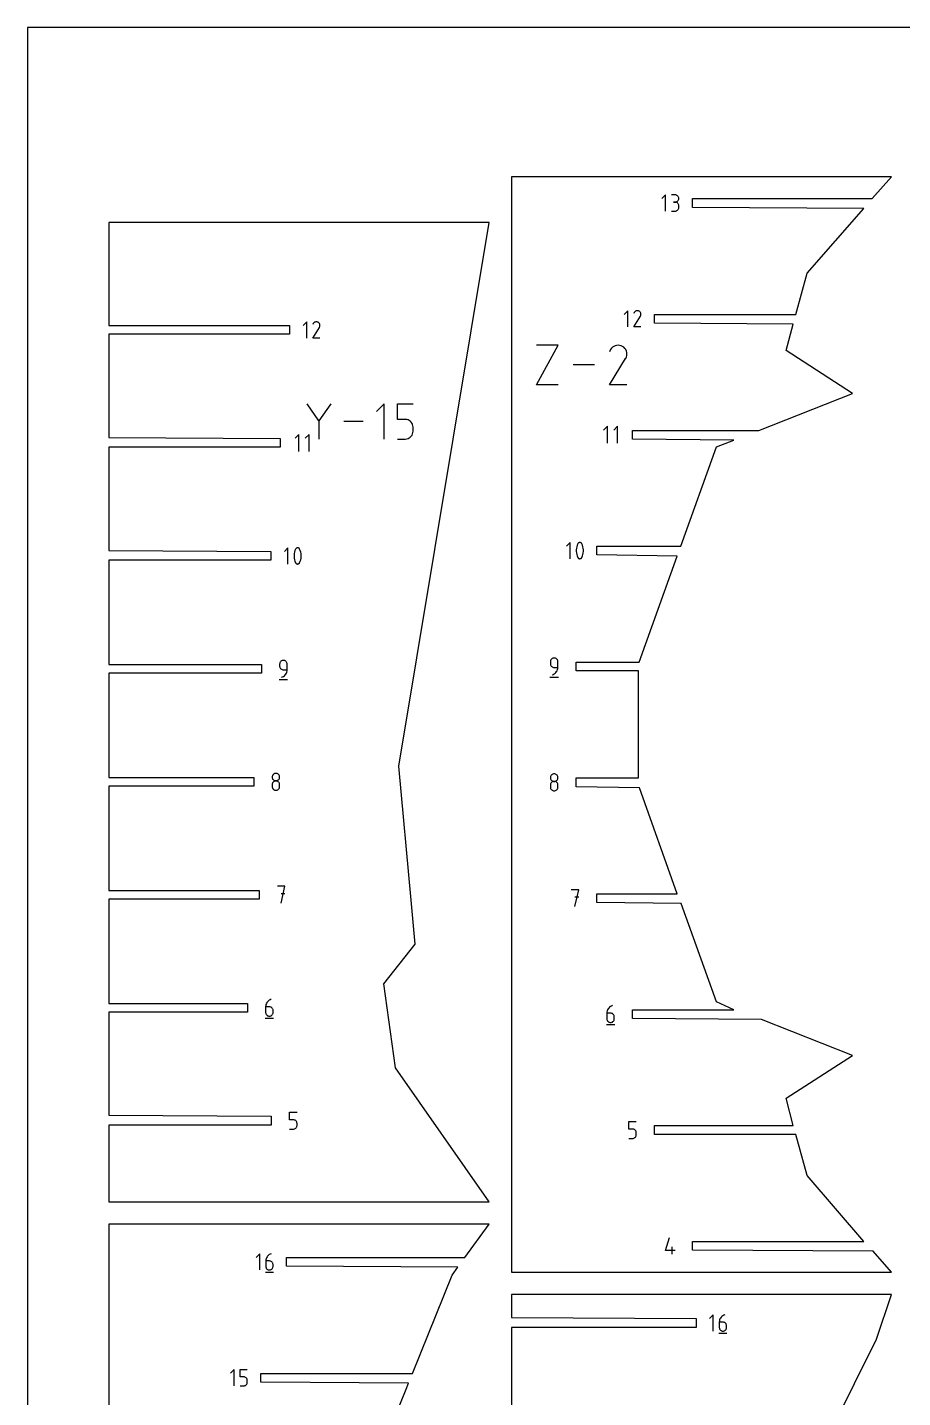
# Model space of a CAD drawing. Extents: x 0 to 980, y 0 to 700.
# Drawn here: x 0 to 124.4, y 505.5 to 700 of the extents above; entities that cross this region are included whole.
import ezdxf

# ---------------------------------------------------------------- set-up
doc = ezdxf.new("R2010")
doc.units = 0

msp = doc.modelspace()

# ---------------------------------------------------------------- linework, layer by layer
at = {"layer": 'annotation', "color": 1}
for p, q in [((90.660455, 676.222972), (90.148133, 675.710506)), ((90.660455, 673.918463), (90.660455, 676.222972)), ((92.036317, 676.220298), (91.524573, 676.220298)), ((92.036317, 675.196811), (91.780084, 675.196811)), ((91.780084, 675.196811), (92.036317, 675.196811)), ((92.128356, 676.212037), (92.036317, 676.220298)), ((92.036317, 675.196811), (92.128356, 675.205074)), ((92.128356, 675.18855), (92.036317, 675.196811)), ((92.036317, 675.196811), (92.036317, 675.196811)), ((92.21496, 676.18823), (92.128356, 676.212037)), ((92.128356, 675.205074), (92.21496, 675.228895)), ((92.21496, 675.164742), (92.128356, 675.18855)), ((92.294691, 676.15034), (92.21496, 676.18823)), ((92.21496, 675.228895), (92.294691, 675.266823)), ((92.294691, 675.126853), (92.21496, 675.164742)), ((92.366108, 676.099833), (92.294691, 676.15034)), ((92.294691, 675.266823), (92.366108, 675.317403)), ((92.366108, 675.076345), (92.294691, 675.126853)), ((92.42777, 676.038172), (92.366108, 676.099833)), ((92.366108, 675.317403), (92.42777, 675.379185)), ((92.42777, 675.014684), (92.366108, 675.076345)), ((92.478237, 675.966822), (92.42777, 676.038172)), ((92.42777, 675.379185), (92.478237, 675.450716)), ((92.516068, 675.887246), (92.478237, 675.966822)), ((92.478237, 675.450716), (92.516068, 675.530543)), ((92.539822, 675.80091), (92.516068, 675.887246)), ((92.516068, 675.530543), (92.539822, 675.617214)), ((92.548061, 675.709277), (92.539822, 675.80091)), ((92.539822, 675.617214), (92.548061, 675.709277)), ((92.548061, 675.709277), (92.548061, 675.709277)), ((91.524573, 673.918535), (92.036317, 673.918535)), ((92.036317, 673.918535), (92.128356, 673.926792)), ((92.036317, 673.918535), (92.036317, 673.918535)), ((92.128356, 673.926792), (92.21496, 673.950587)), ((92.21496, 673.950587), (92.294691, 673.988461)), ((92.294691, 673.988461), (92.366108, 674.038953)), ((92.366108, 674.038953), (92.42777, 674.100602)), ((92.478237, 674.943334), (92.42777, 675.014684)), ((92.42777, 674.100602), (92.478237, 674.171948)), ((92.516068, 674.863759), (92.478237, 674.943334)), ((92.478237, 674.171948), (92.516068, 674.251529)), ((92.539822, 674.777423), (92.516068, 674.863759)), ((92.516068, 674.251529), (92.539822, 674.337886)), ((92.548061, 674.68579), (92.539822, 674.777423)), ((92.539822, 674.337886), (92.548061, 674.429557)), ((92.548061, 674.429557), (92.548061, 674.68579)), ((92.548061, 674.68579), (92.548061, 674.68579)), ((85.28881, 659.770894), (84.776562, 659.258502)), ((85.28881, 657.466719), (85.28881, 659.770894)), ((86.221614, 659.514679), (86.154422, 659.385786)), ((86.274936, 659.590291), (86.221614, 659.514679)), ((86.338911, 659.653409), (86.274936, 659.590291)), ((86.411592, 659.703528), (86.338911, 659.653409)), ((86.491034, 659.740143), (86.411592, 659.703528)), ((86.575292, 659.762748), (86.491034, 659.740143)), ((86.66242, 659.770838), (86.575292, 659.762748)), ((86.750472, 659.763907), (86.66242, 659.770838)), ((86.837502, 659.741449), (86.750472, 659.763907)), ((86.921565, 659.702961), (86.837502, 659.741449)), ((86.99675, 659.649572), (86.921565, 659.702961)), ((86.921565, 659.702961), (86.921565, 659.702961)), ((87.059613, 659.585506), (86.99675, 659.649572)), ((87.109595, 659.512726), (87.059613, 659.585506)), ((87.146137, 659.433195), (87.109595, 659.512726)), ((39.683881, 658.196196), (39.171633, 657.683804)), ((39.683881, 655.892021), (39.683881, 658.196196)), ((40.616685, 657.939981), (40.549493, 657.811088)), ((40.670007, 658.015593), (40.616685, 657.939981)), ((40.733982, 658.078711), (40.670007, 658.015593)), ((40.806663, 658.12883), (40.733982, 658.078711)), ((40.886106, 658.165445), (40.806663, 658.12883)), ((40.970364, 658.18805), (40.886106, 658.165445)), ((41.057491, 658.19614), (40.970364, 658.18805)), ((41.145543, 658.189209), (41.057491, 658.19614)), ((41.232573, 658.166751), (41.145543, 658.189209)), ((41.316636, 658.128263), (41.232573, 658.166751)), ((41.391821, 658.074874), (41.316636, 658.128263)), ((41.316636, 658.128263), (41.316636, 658.128263)), ((41.454684, 658.010808), (41.391821, 658.074874)), ((41.504666, 657.938028), (41.454684, 658.010808)), ((41.541208, 657.858497), (41.504666, 657.938028)), ((41.563751, 657.77418), (41.541208, 657.858497)), ((41.541794, 657.512141), (41.564602, 657.599038)), ((41.571735, 657.687039), (41.563751, 657.77418)), ((41.564602, 657.599038), (41.571735, 657.687039)), ((86.152977, 657.4667), (87.098576, 658.988993)), ((87.098576, 658.988993), (87.099706, 658.990392)), ((87.098576, 658.988993), (87.098576, 658.988993)), ((87.099706, 658.990392), (87.10079, 658.991803)), ((87.10079, 658.991803), (87.101835, 658.993237)), ((87.101835, 658.993237), (87.102848, 658.994707)), ((87.102848, 658.994707), (87.103835, 658.996225)), ((87.103835, 658.996225), (87.104805, 658.997802)), ((87.104805, 658.997802), (87.105764, 658.999451)), ((87.105764, 658.999451), (87.10672, 659.001183)), ((87.10672, 659.001183), (87.107679, 659.003009)), ((87.107679, 659.003009), (87.146723, 659.086839)), ((87.107679, 659.003009), (87.107679, 659.003009)), ((87.168679, 659.348878), (87.146137, 659.433195)), ((87.146723, 659.086839), (87.169531, 659.173736)), ((87.176664, 659.261737), (87.168679, 659.348878)), ((87.169531, 659.173736), (87.176664, 659.261737)), ((40.548048, 655.892002), (41.493647, 657.414295)), ((41.571387, 655.892002), (40.548048, 655.892002)), ((41.493647, 657.414295), (41.494777, 657.415694)), ((41.493647, 657.414295), (41.493647, 657.414295)), ((41.494777, 657.415694), (41.495861, 657.417105)), ((41.495861, 657.417105), (41.496906, 657.418539)), ((41.496906, 657.418539), (41.497919, 657.420009)), ((41.497919, 657.420009), (41.498907, 657.421527)), ((41.498907, 657.421527), (41.499876, 657.423104)), ((41.499876, 657.423104), (41.500836, 657.424753)), ((41.500836, 657.424753), (41.501791, 657.426484)), ((41.501791, 657.426484), (41.50275, 657.428311)), ((41.50275, 657.428311), (41.541794, 657.512141)), ((41.50275, 657.428311), (41.50275, 657.428311)), ((87.176316, 657.4667), (86.152977, 657.4667)), ((72.321078, 649.273098), (75.430105, 654.872437)), ((75.430105, 654.872437), (72.321078, 654.872437)), ((82.858448, 654.249814), (82.695166, 653.936593)), ((82.988025, 654.433556), (82.858448, 654.249814)), ((83.143489, 654.586939), (82.988025, 654.433556)), ((83.320111, 654.708733), (83.143489, 654.586939)), ((83.513163, 654.79771), (83.320111, 654.708733)), ((83.717917, 654.852642), (83.513163, 654.79771)), ((83.929644, 654.8723), (83.717917, 654.852642)), ((84.143618, 654.855458), (83.929644, 654.8723)), ((84.355108, 654.800885), (84.143618, 654.855458)), ((84.559388, 654.707354), (84.355108, 654.800885)), ((84.742095, 654.577615), (84.559388, 654.707354)), ((84.559388, 654.707354), (84.559388, 654.707354)), ((84.894857, 654.421928), (84.742095, 654.577615)), ((85.016317, 654.245067), (84.894857, 654.421928)), ((85.105117, 654.051801), (85.016317, 654.245067)), ((85.159897, 653.846902), (85.105117, 654.051801)), ((85.1793, 653.635143), (85.159897, 653.846902)), ((80.592006, 652.072768), (77.530384, 652.072768)), ((82.691654, 649.273053), (84.989539, 652.972353)), ((84.989539, 652.972353), (84.992286, 652.975752)), ((84.989539, 652.972353), (84.989539, 652.972353)), ((84.992286, 652.975752), (84.994921, 652.97918)), ((84.994921, 652.97918), (84.99746, 652.982666)), ((84.99746, 652.982666), (84.99992, 652.986238)), ((84.99992, 652.986238), (85.002321, 652.989927)), ((85.002321, 652.989927), (85.004677, 652.993759)), ((85.004677, 652.993759), (85.007008, 652.997765)), ((85.007008, 652.997765), (85.00933, 653.001974)), ((85.00933, 653.001974), (85.011661, 653.006414)), ((85.011661, 653.006414), (85.10654, 653.210127)), ((85.011661, 653.006414), (85.011661, 653.006414)), ((85.10654, 653.210127), (85.161967, 653.421294)), ((85.161967, 653.421294), (85.1793, 653.635143)), ((75.430105, 649.273098), (72.321078, 649.273098)), ((85.178455, 649.273053), (82.691654, 649.273053)), ((41.425792, 644.146714), (39.755684, 646.561918)), ((43.095586, 646.561918), (41.425792, 644.146714)), ((50.701814, 646.561761), (49.588723, 645.448356)), ((50.701814, 641.554891), (50.701814, 646.561761)), ((52.579233, 644.332125), (52.579233, 646.561761)), ((52.579233, 646.561761), (54.802904, 646.561761)), ((41.425792, 644.341073), (41.425792, 641.554734)), ((47.711461, 644.058326), (44.97379, 644.058326)), ((53.691069, 644.332125), (52.579233, 644.332125)), ((53.890704, 644.31428), (53.691069, 644.332125)), ((54.07869, 644.262813), (53.890704, 644.31428)), ((54.251865, 644.180829), (54.07869, 644.262813)), ((54.407069, 644.07143), (54.251865, 644.180829)), ((54.541141, 643.937722), (54.407069, 644.07143)), ((38.589276, 642.204681), (38.055726, 641.67098)), ((38.589276, 639.804681), (38.589276, 642.204681)), ((40.022827, 642.204681), (39.489276, 641.67098)), ((40.022827, 639.804681), (40.022827, 642.204681)), ((54.541038, 641.950942), (54.650852, 642.106303)), ((54.650922, 643.782807), (54.541141, 643.937722)), ((54.650852, 642.106303), (54.733213, 642.279697)), ((54.733249, 643.609789), (54.650922, 643.782807)), ((54.733213, 642.279697), (54.784953, 642.467973)), ((54.784964, 643.421772), (54.733249, 643.609789)), ((54.784953, 642.467973), (54.802904, 642.667983)), ((54.802904, 643.221859), (54.784964, 643.421772)), ((54.802904, 642.667983), (54.802904, 643.221859)), ((54.802904, 643.221859), (54.802904, 643.221859)), ((82.406798, 643.366895), (81.873247, 642.833194)), ((82.406798, 640.966895), (82.406798, 643.366895)), ((83.840349, 643.366895), (83.306798, 642.833194)), ((83.840349, 640.966895), (83.840349, 643.366895)), ((52.579233, 641.554891), (53.691069, 641.554891)), ((53.691069, 641.554891), (53.890622, 641.572834)), ((53.691069, 641.554891), (53.691069, 641.554891)), ((53.890622, 641.572834), (54.078563, 641.62456)), ((54.078563, 641.62456), (54.251725, 641.70692)), ((54.251725, 641.70692), (54.40694, 641.816764)), ((54.40694, 641.816764), (54.541038, 641.950942)), ((77.112742, 626.869414), (76.599453, 626.35598)), ((77.112742, 624.560554), (77.112742, 626.869414)), ((78.111425, 626.478459), (78.045046, 626.264292)), ((78.199931, 626.68659), (78.111425, 626.478459)), ((78.229736, 626.736153), (78.199931, 626.68659)), ((78.199931, 626.68659), (78.199931, 626.68659)), ((78.26688, 626.77839), (78.229736, 626.736153)), ((78.310134, 626.812892), (78.26688, 626.77839)), ((78.358268, 626.839249), (78.310134, 626.812892)), ((78.410053, 626.857053), (78.358268, 626.839249)), ((78.464258, 626.865896), (78.410053, 626.857053)), ((78.519653, 626.865369), (78.464258, 626.865896)), ((78.575009, 626.855062), (78.519653, 626.865369)), ((78.629096, 626.834567), (78.575009, 626.855062)), ((78.649801, 626.823687), (78.629096, 626.834567)), ((78.629096, 626.834567), (78.629096, 626.834567)), ((78.66967, 626.811189), (78.649801, 626.823687)), ((78.688605, 626.797173), (78.66967, 626.811189)), ((78.706511, 626.781738), (78.688605, 626.797173)), ((78.723291, 626.764983), (78.706511, 626.781738)), ((78.738848, 626.747006), (78.723291, 626.764983)), ((78.753086, 626.727906), (78.738848, 626.747006)), ((78.765909, 626.707783), (78.753086, 626.727906)), ((78.777218, 626.686734), (78.765909, 626.707783)), ((78.866153, 626.478175), (78.777218, 626.686734)), ((78.777218, 626.686734), (78.777218, 626.686734)), ((78.932854, 626.263686), (78.866153, 626.478175)), ((37.020226, 626.119684), (36.506937, 625.60625)), ((37.020226, 623.810824), (37.020226, 626.119684)), ((37.908277, 625.296067), (37.88615, 625.074952)), ((37.88615, 625.074952), (37.88615, 624.852923)), ((37.88615, 624.852923), (37.908277, 624.63169)), ((37.95253, 625.514562), (37.908277, 625.296067)), ((37.908277, 624.63169), (37.95253, 624.412959)), ((38.018909, 625.728729), (37.95253, 625.514562)), ((38.107415, 625.936859), (38.018909, 625.728729)), ((38.137219, 625.986423), (38.107415, 625.936859)), ((38.107415, 625.936859), (38.107415, 625.936859)), ((38.174363, 626.02866), (38.137219, 625.986423)), ((38.217618, 626.063161), (38.174363, 626.02866)), ((38.265752, 626.089519), (38.217618, 626.063161)), ((38.317536, 626.107323), (38.265752, 626.089519)), ((38.371741, 626.116166), (38.317536, 626.107323)), ((38.427136, 626.115638), (38.371741, 626.116166)), ((38.482492, 626.105332), (38.427136, 626.115638)), ((38.536579, 626.084837), (38.482492, 626.105332)), ((38.557285, 626.073957), (38.536579, 626.084837)), ((38.536579, 626.084837), (38.536579, 626.084837)), ((38.577153, 626.061459), (38.557285, 626.073957)), ((38.596089, 626.047443), (38.577153, 626.061459)), ((38.613995, 626.032008), (38.596089, 626.047443)), ((38.630775, 626.015252), (38.613995, 626.032008)), ((38.646332, 625.997275), (38.630775, 626.015252)), ((38.66057, 625.978176), (38.646332, 625.997275)), ((38.673392, 625.958052), (38.66057, 625.978176)), ((38.684702, 625.937004), (38.673392, 625.958052)), ((38.773637, 625.728445), (38.684702, 625.937004)), ((38.684702, 625.937004), (38.684702, 625.937004)), ((38.840338, 625.513956), (38.773637, 625.728445)), ((38.884805, 625.295247), (38.840338, 625.513956)), ((38.840338, 624.412353), (38.884805, 624.630869)), ((38.907039, 625.074024), (38.884805, 625.295247)), ((38.884805, 624.630869), (38.907039, 624.851996)), ((38.907039, 624.851996), (38.907039, 625.074024)), ((78.000793, 626.045797), (77.978667, 625.824682)), ((77.978667, 625.824682), (77.978667, 625.602654)), ((77.978667, 625.602654), (78.000793, 625.38142)), ((78.045046, 626.264292), (78.000793, 626.045797)), ((78.000793, 625.38142), (78.045046, 625.162689)), ((78.045046, 625.162689), (78.111425, 624.948169)), ((78.111425, 624.948169), (78.199931, 624.739566)), ((78.199931, 624.739566), (78.199931, 624.739566)), ((78.199931, 624.739566), (78.2112, 624.71856)), ((78.2112, 624.71856), (78.223927, 624.698537)), ((78.223927, 624.698537), (78.23806, 624.679558)), ((78.23806, 624.679558), (78.253544, 624.661683)), ((78.253544, 624.661683), (78.270325, 624.644974)), ((78.270325, 624.644974), (78.288351, 624.629492)), ((78.288351, 624.629492), (78.307567, 624.615296)), ((78.307567, 624.615296), (78.32792, 624.602448)), ((78.32792, 624.602448), (78.349357, 624.591009)), ((78.349357, 624.591009), (78.349357, 624.591009)), ((78.349357, 624.591009), (78.403018, 624.570949)), ((78.403018, 624.570949), (78.458051, 624.560983)), ((78.458051, 624.560983), (78.513214, 624.560704)), ((78.513214, 624.560704), (78.567261, 624.569707)), ((78.567261, 624.569707), (78.618948, 624.587584)), ((78.618948, 624.587584), (78.667031, 624.613929)), ((78.667031, 624.613929), (78.710267, 624.648336)), ((78.710267, 624.648336), (78.747411, 624.690399)), ((78.747411, 624.690399), (78.777218, 624.739711)), ((78.777218, 624.739711), (78.866153, 624.947884)), ((78.777218, 624.739711), (78.777218, 624.739711)), ((78.866153, 624.947884), (78.932854, 625.162083)), ((78.977322, 626.044977), (78.932854, 626.263686)), ((78.932854, 625.162083), (78.977322, 625.3806)), ((78.999555, 625.823754), (78.977322, 626.044977)), ((78.977322, 625.3806), (78.999555, 625.601726)), ((78.999555, 625.601726), (78.999555, 625.823754)), ((37.95253, 624.412959), (38.018909, 624.198438)), ((38.018909, 624.198438), (38.107415, 623.989836)), ((38.107415, 623.989836), (38.107415, 623.989836)), ((38.107415, 623.989836), (38.118683, 623.96883)), ((38.118683, 623.96883), (38.131411, 623.948806)), ((38.131411, 623.948806), (38.145543, 623.929827)), ((38.145543, 623.929827), (38.161027, 623.911953)), ((38.161027, 623.911953), (38.177809, 623.895244)), ((38.177809, 623.895244), (38.195834, 623.879761)), ((38.195834, 623.879761), (38.215051, 623.865566)), ((38.215051, 623.865566), (38.235404, 623.852718)), ((38.235404, 623.852718), (38.25684, 623.841279)), ((38.25684, 623.841279), (38.25684, 623.841279)), ((38.25684, 623.841279), (38.310501, 623.821219)), ((38.310501, 623.821219), (38.365535, 623.811253)), ((38.365535, 623.811253), (38.420697, 623.810974)), ((38.420697, 623.810974), (38.474744, 623.819977)), ((38.474744, 623.819977), (38.526431, 623.837854)), ((38.526431, 623.837854), (38.574515, 623.864199)), ((38.574515, 623.864199), (38.617751, 623.898606)), ((38.617751, 623.898606), (38.654894, 623.940669)), ((38.654894, 623.940669), (38.684702, 623.989981)), ((38.684702, 623.989981), (38.773637, 624.198154)), ((38.684702, 623.989981), (38.684702, 623.989981)), ((38.773637, 624.198154), (38.840338, 624.412353)), ((35.85001, 609.688003), (35.841406, 609.592126)), ((35.841406, 609.592126), (35.841406, 609.325275)), ((35.841406, 609.325275), (35.841406, 609.325275)), ((35.841406, 609.325275), (35.85001, 609.229402)), ((35.874812, 609.778266), (35.85001, 609.688003)), ((35.85001, 609.229402), (35.874812, 609.139153)), ((35.914291, 609.861401), (35.874812, 609.778266)), ((35.874812, 609.139153), (35.914291, 609.056039)), ((35.966929, 609.935896), (35.914291, 609.861401)), ((35.914291, 609.056039), (35.966929, 608.981568)), ((36.031208, 610.000238), (35.966929, 609.935896)), ((35.966929, 608.981568), (36.031208, 608.917251)), ((36.105609, 610.052914), (36.031208, 610.000238)), ((36.188612, 610.092413), (36.105609, 610.052914)), ((36.278701, 610.117221), (36.188612, 610.092413)), ((36.374354, 610.125827), (36.278701, 610.117221)), ((36.470207, 610.117221), (36.374354, 610.125827)), ((36.374354, 610.125827), (36.374354, 610.125827)), ((36.5604, 610.092413), (36.470207, 610.117221)), ((36.643435, 610.052914), (36.5604, 610.092413)), ((36.717811, 610.000238), (36.643435, 610.052914)), ((36.782028, 609.935896), (36.717811, 610.000238)), ((36.834586, 609.861401), (36.782028, 609.935896)), ((36.873984, 609.778266), (36.834586, 609.861401)), ((36.898723, 609.688003), (36.873984, 609.778266)), ((36.907303, 609.592126), (36.898723, 609.688003)), ((36.907303, 608.791724), (36.907303, 609.592126)), ((36.907303, 609.592126), (36.907303, 609.592126)), ((74.317285, 610.02525), (74.308681, 609.929372)), ((74.308681, 609.929372), (74.308681, 609.662521)), ((74.308681, 609.662521), (74.308681, 609.662521)), ((74.308681, 609.662521), (74.317285, 609.566649)), ((74.342086, 610.115512), (74.317285, 610.02525)), ((74.317285, 609.566649), (74.342086, 609.4764)), ((74.381565, 610.198647), (74.342086, 610.115512)), ((74.342086, 609.4764), (74.381565, 609.393285)), ((74.434204, 610.273142), (74.381565, 610.198647)), ((74.381565, 609.393285), (74.434204, 609.318814)), ((74.498483, 610.337484), (74.434204, 610.273142)), ((74.434204, 609.318814), (74.498483, 609.254497)), ((74.572883, 610.39016), (74.498483, 610.337484)), ((74.498483, 609.254497), (74.572883, 609.201844)), ((74.655887, 610.429659), (74.572883, 610.39016)), ((74.572883, 609.201844), (74.655887, 609.162366)), ((74.745975, 610.454468), (74.655887, 610.429659)), ((74.655887, 609.162366), (74.745975, 609.137571)), ((74.841629, 610.463073), (74.745975, 610.454468)), ((74.745975, 609.137571), (74.841629, 609.128971)), ((74.937481, 610.454468), (74.841629, 610.463073)), ((74.841629, 610.463073), (74.841629, 610.463073)), ((74.841629, 609.128971), (75.374578, 609.128971)), ((75.027675, 610.429659), (74.937481, 610.454468)), ((75.11071, 610.39016), (75.027675, 610.429659)), ((75.185085, 610.337484), (75.11071, 610.39016)), ((75.249302, 610.273142), (75.185085, 610.337484)), ((75.30186, 610.198647), (75.249302, 610.273142)), ((75.341259, 610.115512), (75.30186, 610.198647)), ((75.328343, 608.811621), (75.362778, 608.967155)), ((75.365998, 610.02525), (75.341259, 610.115512)), ((75.362778, 608.967155), (75.374578, 609.128971)), ((75.374578, 609.929372), (75.365998, 610.02525)), ((75.374578, 609.128971), (75.374578, 609.929372)), ((75.374578, 609.929372), (75.374578, 609.929372)), ((35.774806, 607.425827), (36.974806, 607.425827)), ((36.031208, 608.917251), (36.105609, 608.864598)), ((36.105609, 608.864598), (36.188612, 608.825119)), ((36.107654, 607.725827), (36.260062, 607.782621)), ((36.107654, 607.725827), (36.107654, 607.725827)), ((36.188612, 608.825119), (36.278701, 608.800325)), ((36.260062, 607.782621), (36.399953, 607.85939)), ((36.278701, 608.800325), (36.374354, 608.791724)), ((36.374354, 608.791724), (36.907303, 608.791724)), ((36.399953, 607.85939), (36.525883, 607.954175)), ((36.525883, 607.954175), (36.636404, 608.065023)), ((36.636404, 608.065023), (36.730073, 608.189976)), ((36.730073, 608.189976), (36.805443, 608.327078)), ((36.805443, 608.327078), (36.861068, 608.474375)), ((36.861068, 608.474375), (36.895503, 608.629909)), ((36.895503, 608.629909), (36.907303, 608.791724)), ((74.242081, 607.763073), (75.442081, 607.763073)), ((74.574929, 608.063073), (74.727337, 608.119868)), ((74.574929, 608.063073), (74.574929, 608.063073)), ((74.727337, 608.119868), (74.867228, 608.196636)), ((74.867228, 608.196636), (74.993157, 608.291422)), ((74.993157, 608.291422), (75.103679, 608.402269)), ((75.103679, 608.402269), (75.197348, 608.527222)), ((75.197348, 608.527222), (75.272717, 608.664325)), ((75.272717, 608.664325), (75.328343, 608.811621)), ((34.784088, 593.646698), (34.775489, 593.551269)), ((34.775489, 593.551269), (34.775489, 593.551269)), ((34.775489, 593.551269), (34.784093, 593.455391)), ((34.808877, 593.736612), (34.784088, 593.646698)), ((34.784093, 593.455391), (34.808894, 593.365128)), ((34.84834, 593.819485), (34.808877, 593.736612)), ((34.900962, 593.893792), (34.84834, 593.819485)), ((34.965229, 593.958008), (34.900962, 593.893792)), ((35.039625, 594.010608), (34.965229, 593.958008)), ((35.122635, 594.050067), (35.039625, 594.010608)), ((35.212744, 594.074861), (35.122635, 594.050067)), ((35.308437, 594.083465), (35.212744, 594.074861)), ((35.404131, 594.074861), (35.308437, 594.083465)), ((35.308437, 594.083465), (35.308437, 594.083465)), ((35.49424, 594.050067), (35.404131, 594.074861)), ((35.57725, 594.010608), (35.49424, 594.050067)), ((35.651646, 593.958008), (35.57725, 594.010608)), ((35.715912, 593.893792), (35.651646, 593.958008)), ((35.768535, 593.819485), (35.715912, 593.893792)), ((35.807998, 593.736612), (35.768535, 593.819485)), ((35.80798, 593.365128), (35.832781, 593.455391)), ((35.832786, 593.646698), (35.807998, 593.736612)), ((35.832781, 593.455391), (35.841386, 593.551269)), ((35.841386, 593.551269), (35.832786, 593.646698)), ((35.841386, 593.551269), (35.841386, 593.551269)), ((74.317432, 593.571461), (74.308832, 593.476031)), ((74.308832, 593.476031), (74.308832, 593.476031)), ((74.308832, 593.476031), (74.317437, 593.380153)), ((74.342221, 593.661375), (74.317432, 593.571461)), ((74.317437, 593.380153), (74.342238, 593.28989)), ((74.381684, 593.744247), (74.342221, 593.661375)), ((74.434306, 593.818554), (74.381684, 593.744247)), ((74.498573, 593.88277), (74.434306, 593.818554)), ((74.572968, 593.93537), (74.498573, 593.88277)), ((74.655978, 593.97483), (74.572968, 593.93537)), ((74.746088, 593.999624), (74.655978, 593.97483)), ((74.841781, 594.008227), (74.746088, 593.999624)), ((74.937475, 593.999624), (74.841781, 594.008227)), ((74.841781, 594.008227), (74.841781, 594.008227)), ((75.027584, 593.97483), (74.937475, 593.999624)), ((75.110594, 593.93537), (75.027584, 593.97483)), ((75.18499, 593.88277), (75.110594, 593.93537)), ((75.249256, 593.818554), (75.18499, 593.88277)), ((75.301878, 593.744247), (75.249256, 593.818554)), ((75.341341, 593.661375), (75.301878, 593.744247)), ((75.341324, 593.28989), (75.366125, 593.380153)), ((75.36613, 593.571461), (75.341341, 593.661375)), ((75.366125, 593.380153), (75.37473, 593.476031)), ((75.37473, 593.476031), (75.36613, 593.571461)), ((75.37473, 593.476031), (75.37473, 593.476031)), ((34.784088, 592.57985), (34.775489, 592.484017)), ((34.775489, 592.484017), (34.775489, 592.218521)), ((34.775489, 592.218521), (34.775489, 592.218521)), ((34.775489, 592.218521), (34.784093, 592.122694)), ((34.808877, 592.670077), (34.784088, 592.57985)), ((34.784093, 592.122694), (34.808894, 592.03257)), ((34.84834, 592.753186), (34.808877, 592.670077)), ((34.808894, 593.365128), (34.848374, 593.281993)), ((34.808894, 592.03257), (34.848374, 591.949635)), ((34.900962, 592.827662), (34.84834, 592.753186)), ((34.848374, 593.281993), (34.901012, 593.207498)), ((34.848374, 591.949635), (34.901012, 591.875378)), ((34.965229, 592.891991), (34.900962, 592.827662)), ((34.901012, 593.207498), (34.965291, 593.143157)), ((34.901012, 591.875378), (34.965291, 591.811286)), ((35.039625, 592.94466), (34.965229, 592.891991)), ((34.965291, 593.143157), (35.039691, 593.09048)), ((34.965291, 591.811286), (35.039691, 591.758847)), ((35.122635, 592.984155), (35.039625, 592.94466)), ((35.039691, 593.09048), (35.122695, 593.050981)), ((35.039691, 591.758847), (35.122695, 591.719548)), ((35.212744, 593.008962), (35.122635, 592.984155)), ((35.122695, 593.050981), (35.212783, 593.026173)), ((35.122695, 591.719548), (35.212783, 591.694878)), ((35.308437, 593.017567), (35.212744, 593.008962)), ((35.212783, 593.026173), (35.308437, 593.017567)), ((35.212783, 591.694878), (35.308437, 591.686324)), ((35.308437, 593.017567), (35.404091, 593.026173)), ((35.404131, 593.008967), (35.308437, 593.017567)), ((35.308437, 593.017567), (35.308437, 593.017567)), ((35.308437, 593.017567), (35.308437, 593.017567)), ((35.308437, 591.686324), (35.404091, 591.694878)), ((35.308437, 591.686324), (35.308437, 591.686324)), ((35.404091, 593.026173), (35.494179, 593.050981)), ((35.404091, 591.694878), (35.494179, 591.719548)), ((35.49424, 592.984172), (35.404131, 593.008967)), ((35.494179, 593.050981), (35.577183, 593.09048)), ((35.494179, 591.719548), (35.577183, 591.758847)), ((35.57725, 592.944694), (35.49424, 592.984172)), ((35.577183, 593.09048), (35.651584, 593.143157)), ((35.577183, 591.758847), (35.651584, 591.811286)), ((35.651646, 592.892041), (35.57725, 592.944694)), ((35.651584, 593.143157), (35.715863, 593.207498)), ((35.651584, 591.811286), (35.715863, 591.875378)), ((35.715912, 592.827724), (35.651646, 592.892041)), ((35.715863, 593.207498), (35.768501, 593.281993)), ((35.715863, 591.875378), (35.768501, 591.949635)), ((35.768535, 592.753253), (35.715912, 592.827724)), ((35.768501, 593.281993), (35.80798, 593.365128)), ((35.768501, 591.949635), (35.80798, 592.03257)), ((35.807998, 592.670138), (35.768535, 592.753253)), ((35.80798, 592.03257), (35.832781, 592.122694)), ((35.832786, 592.579889), (35.807998, 592.670138)), ((35.832781, 592.122694), (35.841386, 592.218521)), ((35.841386, 592.484017), (35.832786, 592.579889)), ((35.841386, 592.218521), (35.841386, 592.484017)), ((35.841386, 592.484017), (35.841386, 592.484017)), ((74.317432, 592.504612), (74.308832, 592.408779)), ((74.308832, 592.408779), (74.308832, 592.143283)), ((74.308832, 592.143283), (74.308832, 592.143283)), ((74.308832, 592.143283), (74.317437, 592.047457)), ((74.342221, 592.59484), (74.317432, 592.504612)), ((74.317437, 592.047457), (74.342238, 591.957332)), ((74.381684, 592.677949), (74.342221, 592.59484)), ((74.342238, 593.28989), (74.381717, 593.206755)), ((74.342238, 591.957332), (74.381717, 591.874398)), ((74.434306, 592.752424), (74.381684, 592.677949)), ((74.381717, 593.206755), (74.434356, 593.132261)), ((74.381717, 591.874398), (74.434356, 591.80014)), ((74.498573, 592.816754), (74.434306, 592.752424)), ((74.434356, 593.132261), (74.498634, 593.067919)), ((74.434356, 591.80014), (74.498634, 591.736048)), ((74.572968, 592.869423), (74.498573, 592.816754)), ((74.498634, 593.067919), (74.573035, 593.015242)), ((74.498634, 591.736048), (74.573035, 591.683609)), ((74.655978, 592.908917), (74.572968, 592.869423)), ((74.573035, 593.015242), (74.656039, 592.975744)), ((74.573035, 591.683609), (74.656039, 591.644311)), ((74.746088, 592.933724), (74.655978, 592.908917)), ((74.656039, 592.975744), (74.746127, 592.950935)), ((74.656039, 591.644311), (74.746127, 591.619641)), ((74.841781, 592.94233), (74.746088, 592.933724)), ((74.746127, 592.950935), (74.841781, 592.94233)), ((74.746127, 591.619641), (74.841781, 591.611087)), ((74.841781, 592.94233), (74.937435, 592.950935)), ((74.937475, 592.933729), (74.841781, 592.94233)), ((74.841781, 592.94233), (74.841781, 592.94233)), ((74.841781, 592.94233), (74.841781, 592.94233)), ((74.841781, 591.611087), (74.937435, 591.619641)), ((74.841781, 591.611087), (74.841781, 591.611087)), ((74.937435, 592.950935), (75.027523, 592.975744)), ((74.937435, 591.619641), (75.027523, 591.644311)), ((75.027584, 592.908935), (74.937475, 592.933729)), ((75.027523, 592.975744), (75.110527, 593.015242)), ((75.027523, 591.644311), (75.110527, 591.683609)), ((75.110594, 592.869456), (75.027584, 592.908935)), ((75.110527, 593.015242), (75.184928, 593.067919)), ((75.110527, 591.683609), (75.184928, 591.736048)), ((75.18499, 592.816803), (75.110594, 592.869456)), ((75.184928, 593.067919), (75.249207, 593.132261)), ((75.184928, 591.736048), (75.249207, 591.80014)), ((75.249256, 592.752486), (75.18499, 592.816803)), ((75.249207, 593.132261), (75.301845, 593.206755)), ((75.249207, 591.80014), (75.301845, 591.874398)), ((75.301878, 592.678015), (75.249256, 592.752486)), ((75.301845, 593.206755), (75.341324, 593.28989)), ((75.301845, 591.874398), (75.341324, 591.957332)), ((75.341341, 592.594901), (75.301878, 592.678015)), ((75.341324, 591.957332), (75.366125, 592.047457)), ((75.36613, 592.504652), (75.341341, 592.594901)), ((75.366125, 592.047457), (75.37473, 592.143283)), ((75.37473, 592.408779), (75.36613, 592.504652)), ((75.37473, 592.143283), (75.37473, 592.408779)), ((75.37473, 592.408779), (75.37473, 592.408779)), ((36.581385, 578.046972), (35.514133, 578.046972)), ((36.047834, 575.646972), (36.581385, 578.046972)), ((36.581385, 576.978215), (36.047834, 576.978215)), ((78.33292, 577.559251), (77.265668, 577.559251)), ((77.79937, 575.159251), (78.33292, 577.559251)), ((78.33292, 576.490494), (77.79937, 576.490494)), ((33.866088, 561.101009), (33.854287, 560.938788)), ((33.854287, 560.938788), (33.854287, 560.141096)), ((34.387236, 560.938788), (33.854287, 560.938788)), ((33.900532, 561.256872), (33.866088, 561.101009)), ((33.956181, 561.404443), (33.900532, 561.256872)), ((34.031597, 561.541791), (33.956181, 561.404443)), ((34.125341, 561.666984), (34.031597, 561.541791)), ((34.235976, 561.778087), (34.125341, 561.666984)), ((34.362062, 561.873171), (34.235976, 561.778087)), ((34.502163, 561.950301), (34.362062, 561.873171)), ((34.483088, 560.930234), (34.387236, 560.938788)), ((34.573282, 560.905564), (34.483088, 560.930234)), ((34.654839, 562.007545), (34.502163, 561.950301)), ((34.656317, 560.866266), (34.573282, 560.905564)), ((34.654839, 562.007545), (34.654839, 562.007545)), ((34.730692, 560.813827), (34.656317, 560.866266)), ((34.794909, 560.749734), (34.730692, 560.813827)), ((34.847467, 560.675477), (34.794909, 560.749734)), ((34.886866, 560.592543), (34.847467, 560.675477)), ((34.911605, 560.502418), (34.886866, 560.592543)), ((34.920185, 560.406592), (34.911605, 560.502418)), ((34.920185, 560.141096), (34.920185, 560.406592)), ((34.920185, 560.406592), (34.920185, 560.406592)), ((82.370133, 560.356666), (82.335689, 560.200804)), ((82.425781, 560.504238), (82.370133, 560.356666)), ((82.501197, 560.641586), (82.425781, 560.504238)), ((82.594941, 560.766778), (82.501197, 560.641586)), ((82.705576, 560.877882), (82.594941, 560.766778)), ((82.831662, 560.972965), (82.705576, 560.877882)), ((82.971763, 561.050095), (82.831662, 560.972965)), ((83.124439, 561.10734), (82.971763, 561.050095)), ((83.124439, 561.10734), (83.124439, 561.10734)), ((33.787537, 559.307545), (34.987537, 559.307545)), ((33.854287, 560.141096), (33.854287, 560.141096)), ((33.854287, 560.141096), (33.862892, 560.045223)), ((33.862892, 560.045223), (33.887693, 559.954974)), ((33.887693, 559.954974), (33.927172, 559.87186)), ((33.927172, 559.87186), (33.979811, 559.797389)), ((33.979811, 559.797389), (34.04409, 559.733072)), ((34.04409, 559.733072), (34.11849, 559.680419)), ((34.11849, 559.680419), (34.201494, 559.64094)), ((34.201494, 559.64094), (34.291582, 559.616146)), ((34.291582, 559.616146), (34.387236, 559.607545)), ((34.387236, 559.607545), (34.483088, 559.616146)), ((34.387236, 559.607545), (34.387236, 559.607545)), ((34.483088, 559.616146), (34.573282, 559.64094)), ((34.573282, 559.64094), (34.656317, 559.680419)), ((34.656317, 559.680419), (34.730692, 559.733072)), ((34.730692, 559.733072), (34.794909, 559.797389)), ((34.794909, 559.797389), (34.847467, 559.87186)), ((34.847467, 559.87186), (34.886866, 559.954974)), ((34.886866, 559.954974), (34.911605, 560.045223)), ((34.911605, 560.045223), (34.920185, 560.141096)), ((82.257137, 558.40734), (83.457137, 558.40734)), ((82.335689, 560.200804), (82.323888, 560.038583)), ((82.323888, 560.038583), (82.323888, 559.240891)), ((82.856836, 560.038583), (82.323888, 560.038583)), ((82.323888, 559.240891), (82.323888, 559.240891)), ((82.323888, 559.240891), (82.332492, 559.145018)), ((82.332492, 559.145018), (82.357293, 559.054769)), ((82.357293, 559.054769), (82.396772, 558.971654)), ((82.396772, 558.971654), (82.449411, 558.897183)), ((82.449411, 558.897183), (82.51369, 558.832866)), ((82.51369, 558.832866), (82.58809, 558.780214)), ((82.58809, 558.780214), (82.671094, 558.740735)), ((82.671094, 558.740735), (82.761182, 558.71594)), ((82.761182, 558.71594), (82.856836, 558.70734)), ((82.952688, 560.030029), (82.856836, 560.038583)), ((82.856836, 558.70734), (82.952688, 558.71594)), ((82.856836, 558.70734), (82.856836, 558.70734)), ((83.042882, 560.005359), (82.952688, 560.030029)), ((82.952688, 558.71594), (83.042882, 558.740735)), ((83.125917, 559.96606), (83.042882, 560.005359)), ((83.042882, 558.740735), (83.125917, 558.780214)), ((83.200293, 559.913621), (83.125917, 559.96606)), ((83.125917, 558.780214), (83.200293, 558.832866)), ((83.26451, 559.849529), (83.200293, 559.913621)), ((83.200293, 558.832866), (83.26451, 558.897183)), ((83.317067, 559.775272), (83.26451, 559.849529)), ((83.26451, 558.897183), (83.317067, 558.971654)), ((83.356466, 559.692337), (83.317067, 559.775272)), ((83.317067, 558.971654), (83.356466, 559.054769)), ((83.381205, 559.602213), (83.356466, 559.692337)), ((83.356466, 559.054769), (83.381205, 559.145018)), ((83.389785, 559.506387), (83.381205, 559.602213)), ((83.381205, 559.145018), (83.389785, 559.240891)), ((83.389785, 559.240891), (83.389785, 559.506387)), ((83.389785, 559.506387), (83.389785, 559.506387)), ((37.245705, 544.899361), (37.245705, 545.968118)), ((37.245705, 545.968118), (38.311603, 545.968118)), ((37.778654, 544.899361), (37.245705, 544.899361)), ((37.874347, 544.890807), (37.778654, 544.899361)), ((37.964457, 544.866137), (37.874347, 544.890807)), ((38.047467, 544.826838), (37.964457, 544.866137)), ((38.121862, 544.774399), (38.047467, 544.826838)), ((38.186129, 544.710307), (38.121862, 544.774399)), ((37.245705, 543.568118), (37.778654, 543.568118)), ((37.778654, 543.568118), (37.874308, 543.576718)), ((37.778654, 543.568118), (37.778654, 543.568118)), ((37.874308, 543.576718), (37.964396, 543.601513)), ((37.964396, 543.601513), (38.0474, 543.640992)), ((38.0474, 543.640992), (38.1218, 543.693645)), ((38.1218, 543.693645), (38.186079, 543.757961)), ((38.186079, 543.757961), (38.238718, 543.832432)), ((38.238751, 544.63605), (38.186129, 544.710307)), ((38.238718, 543.832432), (38.278197, 543.915547)), ((38.278214, 544.553115), (38.238751, 544.63605)), ((38.278197, 543.915547), (38.302998, 544.005796)), ((38.303003, 544.462991), (38.278214, 544.553115)), ((38.302998, 544.005796), (38.311603, 544.101669)), ((38.311603, 544.367165), (38.303003, 544.462991)), ((38.311603, 544.101669), (38.311603, 544.367165)), ((38.311603, 544.367165), (38.311603, 544.367165)), ((85.443512, 543.586672), (85.443512, 544.655429)), ((85.443512, 544.655429), (86.509409, 544.655429)), ((85.976461, 543.586672), (85.443512, 543.586672)), ((86.072154, 543.578118), (85.976461, 543.586672)), ((86.162263, 543.553448), (86.072154, 543.578118)), ((86.245273, 543.514149), (86.162263, 543.553448)), ((86.319669, 543.46171), (86.245273, 543.514149)), ((86.383936, 543.397618), (86.319669, 543.46171)), ((86.436558, 543.323361), (86.383936, 543.397618)), ((86.476021, 543.240426), (86.436558, 543.323361)), ((86.50081, 543.150302), (86.476021, 543.240426)), ((86.500805, 542.693107), (86.509409, 542.788979)), ((86.509409, 543.054476), (86.50081, 543.150302)), ((86.509409, 542.788979), (86.509409, 543.054476)), ((86.509409, 543.054476), (86.509409, 543.054476)), ((85.443512, 542.255429), (85.976461, 542.255429)), ((85.976461, 542.255429), (86.072114, 542.264029)), ((85.976461, 542.255429), (85.976461, 542.255429)), ((86.072114, 542.264029), (86.162203, 542.288824)), ((86.162203, 542.288824), (86.245206, 542.328302)), ((86.245206, 542.328302), (86.319607, 542.380955)), ((86.319607, 542.380955), (86.383886, 542.445272)), ((86.383886, 542.445272), (86.436524, 542.519743)), ((86.436524, 542.519743), (86.476004, 542.602858)), ((86.476004, 542.602858), (86.500805, 542.693107)), ((90.681732, 526.337068), (91.213929, 528.203518)), ((33.009728, 525.878309), (32.497406, 525.365843)), ((33.009728, 523.573801), (33.009728, 525.878309)), ((33.971686, 525.299204), (33.918251, 525.157504)), ((34.044101, 525.431087), (33.971686, 525.299204)), ((34.134115, 525.551298), (34.044101, 525.431087)), ((34.240348, 525.657981), (34.134115, 525.551298)), ((34.361418, 525.749281), (34.240348, 525.657981)), ((34.495944, 525.823343), (34.361418, 525.749281)), ((34.642546, 525.878309), (34.495944, 525.823343)), ((34.642546, 525.878309), (34.642546, 525.878309)), ((92.01433, 526.337068), (90.681732, 526.337068)), ((91.614882, 525.803518), (91.614882, 526.869415)), ((33.885178, 525.007843), (33.873846, 524.852076)), ((33.873846, 524.852076), (33.873846, 524.086123)), ((34.38559, 524.852076), (33.873846, 524.852076)), ((33.873846, 524.086123), (33.873846, 524.086123)), ((33.873846, 524.086123), (33.882108, 523.994064)), ((33.882108, 523.994064), (33.905923, 523.907406)), ((33.918251, 525.157504), (33.885178, 525.007843)), ((33.905923, 523.907406), (33.943831, 523.827599)), ((33.943831, 523.827599), (33.994375, 523.756091)), ((33.994375, 523.756091), (34.056097, 523.694333)), ((34.056097, 523.694333), (34.127537, 523.643775)), ((34.127537, 523.643775), (34.207238, 523.605867)), ((34.207238, 523.605867), (34.293742, 523.582059)), ((34.293742, 523.582059), (34.38559, 523.573801)), ((34.477628, 524.843863), (34.38559, 524.852076)), ((34.38559, 523.573801), (34.477628, 523.582059)), ((34.38559, 523.573801), (34.38559, 523.573801)), ((34.564233, 524.820174), (34.477628, 524.843863)), ((34.477628, 523.582059), (34.564233, 523.605867)), ((34.643964, 524.782439), (34.564233, 524.820174)), ((34.564233, 523.605867), (34.643964, 523.643775)), ((34.715381, 524.732086), (34.643964, 524.782439)), ((34.643964, 523.643775), (34.715381, 523.694333)), ((34.777043, 524.670545), (34.715381, 524.732086)), ((34.715381, 523.694333), (34.777043, 523.756091)), ((34.827509, 524.599242), (34.777043, 524.670545)), ((34.777043, 523.756091), (34.827509, 523.827599)), ((34.86534, 524.519607), (34.827509, 524.599242)), ((34.827509, 523.827599), (34.86534, 523.907406)), ((34.889095, 524.433069), (34.86534, 524.519607)), ((34.86534, 523.907406), (34.889095, 523.994064)), ((34.897334, 524.341055), (34.889095, 524.433069)), ((34.889095, 523.994064), (34.897334, 524.086123)), ((34.897334, 524.086123), (34.897334, 524.341055)), ((34.897334, 524.341055), (34.897334, 524.341055)), ((33.809752, 523.285737), (34.962006, 523.285737)), ((97.442688, 517.19527), (96.930366, 516.682804)), ((97.442688, 514.890762), (97.442688, 517.19527)), ((98.318138, 516.324804), (98.306807, 516.169037)), ((98.306807, 516.169037), (98.306807, 515.403083)), ((98.81855, 516.169037), (98.306807, 516.169037)), ((98.351212, 516.474465), (98.318138, 516.324804)), ((98.404646, 516.616164), (98.351212, 516.474465)), ((98.477061, 516.748048), (98.404646, 516.616164)), ((98.567076, 516.868259), (98.477061, 516.748048)), ((98.673308, 516.974942), (98.567076, 516.868259)), ((98.794378, 517.066242), (98.673308, 516.974942)), ((98.928905, 517.140304), (98.794378, 517.066242)), ((98.910589, 516.160823), (98.81855, 516.169037)), ((98.997194, 516.137135), (98.910589, 516.160823)), ((99.075506, 517.19527), (98.928905, 517.140304)), ((99.076925, 516.0994), (98.997194, 516.137135)), ((99.075506, 517.19527), (99.075506, 517.19527)), ((99.148341, 516.049047), (99.076925, 516.0994)), ((99.210003, 515.987505), (99.148341, 516.049047)), ((99.26047, 515.916203), (99.210003, 515.987505)), ((99.298301, 515.836568), (99.26047, 515.916203)), ((99.322056, 515.750029), (99.298301, 515.836568)), ((99.330294, 515.658016), (99.322056, 515.750029)), ((99.330294, 515.403083), (99.330294, 515.658016)), ((99.330294, 515.658016), (99.330294, 515.658016)), ((98.242712, 514.602698), (99.394967, 514.602698)), ((98.306807, 515.403083), (98.306807, 515.403083)), ((98.306807, 515.403083), (98.315069, 515.311025)), ((98.315069, 515.311025), (98.338883, 515.224367)), ((98.338883, 515.224367), (98.376792, 515.144559)), ((98.376792, 515.144559), (98.427336, 515.073052)), ((98.427336, 515.073052), (98.489057, 515.011294)), ((98.489057, 515.011294), (98.560497, 514.960736)), ((98.560497, 514.960736), (98.640199, 514.922828)), ((98.640199, 514.922828), (98.726702, 514.89902)), ((98.726702, 514.89902), (98.81855, 514.890762)), ((98.81855, 514.890762), (98.910589, 514.89902)), ((98.81855, 514.890762), (98.81855, 514.890762)), ((98.910589, 514.89902), (98.997194, 514.922828)), ((98.997194, 514.922828), (99.076925, 514.960736)), ((99.076925, 514.960736), (99.148341, 515.011294)), ((99.148341, 515.011294), (99.210003, 515.073052)), ((99.210003, 515.073052), (99.26047, 515.144559)), ((99.26047, 515.144559), (99.298301, 515.224367)), ((99.298301, 515.224367), (99.322056, 515.311025)), ((99.322056, 515.311025), (99.330294, 515.403083)), ((29.360236, 509.426398), (28.847914, 508.913932)), ((29.360236, 507.12189), (29.360236, 509.426398)), ((30.224354, 508.400165), (30.224354, 509.426398)), ((30.224354, 509.426398), (31.247842, 509.426398)), ((30.736098, 508.400165), (30.224354, 508.400165)), ((30.827984, 508.391951), (30.736098, 508.400165)), ((30.914508, 508.368263), (30.827984, 508.391951)), ((30.994215, 508.330528), (30.914508, 508.368263)), ((31.065651, 508.280175), (30.994215, 508.330528)), ((31.12736, 508.218633), (31.065651, 508.280175)), ((31.177889, 508.147331), (31.12736, 508.218633)), ((31.215782, 508.067696), (31.177889, 508.147331)), ((31.239584, 507.981158), (31.215782, 508.067696)), ((31.247842, 507.889144), (31.239584, 507.981158)), ((31.247842, 507.634211), (31.247842, 507.889144)), ((31.247842, 507.889144), (31.247842, 507.889144)), ((30.224354, 507.12189), (30.736098, 507.12189)), ((30.736098, 507.12189), (30.827946, 507.130148)), ((30.736098, 507.12189), (30.736098, 507.12189)), ((30.827946, 507.130148), (30.91445, 507.153956)), ((30.91445, 507.153956), (30.994151, 507.191864)), ((30.994151, 507.191864), (31.065591, 507.242422)), ((31.065591, 507.242422), (31.127313, 507.30418)), ((31.127313, 507.30418), (31.177857, 507.375687)), ((31.177857, 507.375687), (31.215765, 507.455495)), ((31.215765, 507.455495), (31.239579, 507.542153)), ((31.239579, 507.542153), (31.247842, 507.634211))]:
    msp.add_line(p, q, dxfattribs=at)
at = {"layer": 'boundary', "color": 5}
for p, q in [((68.762542, 678.797945), (68.76254, 648.02519)), ((82.947337, 678.797934), (68.762542, 678.797945)), ((122.762579, 678.797905), (82.947337, 678.797934)), ((120.044633, 675.693717), (122.762579, 678.797905)), ((94.47535, 674.447717), (94.47535, 675.693717)), ((94.47535, 675.693717), (120.044633, 675.693717)), ((118.822332, 674.297718), (94.47535, 674.447717)), ((110.771476, 665.102769), (118.822332, 674.297718)), ((11.587522, 672.301941), (11.58752, 657.667108)), ((62.707764, 672.301913), (11.587522, 672.301941)), ((52.766019, 595.126248), (65.587519, 672.301912)), ((65.587519, 672.301912), (62.707764, 672.301913)), ((109.191017, 659.241806), (110.771476, 665.102769)), ((11.58752, 657.667108), (37.24485, 657.667108)), ((37.24485, 657.667108), (37.24485, 656.421109)), ((89.103779, 657.995806), (89.103779, 659.241806)), ((89.103779, 659.241806), (109.191017, 659.241806)), ((108.814574, 657.845807), (89.103779, 657.995806)), ((107.809912, 654.120128), (108.814574, 657.845807)), ((11.587519, 656.421108), (11.587517, 641.77768)), ((37.24485, 656.421109), (11.587519, 656.421108)), ((117.230504, 648.025233), (107.809912, 654.120128)), ((68.76254, 648.02519), (68.76254, 554.049081)), ((103.916149, 642.789895), (117.230504, 648.025233)), ((85.984024, 641.543895), (85.984024, 642.789895)), ((85.984024, 642.789895), (103.916149, 642.789895)), ((11.587517, 640.381681), (11.587515, 625.738252)), ((11.587517, 641.77768), (35.912502, 641.627681)), ((35.912502, 640.381681), (11.587517, 640.381681)), ((35.912502, 641.627681), (35.912502, 640.381681)), ((100.365883, 641.393895), (85.984024, 641.543895)), ((92.836801, 626.337984), (97.901678, 640.424945)), ((97.901678, 640.424945), (100.365883, 641.393895)), ((11.587515, 625.738252), (34.580154, 625.588254)), ((34.580154, 625.588254), (34.580154, 624.342254)), ((80.926671, 625.091984), (80.92667, 626.337984)), ((80.92667, 626.337984), (92.836801, 626.337984)), ((92.334878, 624.941985), (80.926671, 625.091984)), ((86.921621, 609.886073), (92.334878, 624.941985)), ((11.587515, 624.342254), (11.587513, 609.548827)), ((34.580154, 624.342254), (11.587515, 624.342254)), ((11.587513, 609.548827), (33.247806, 609.548827)), ((33.247806, 609.548827), (33.247806, 608.302827)), ((77.969081, 608.640073), (77.969081, 609.886073)), ((77.969081, 609.886073), (86.921621, 609.886073)), ((11.587513, 608.302827), (11.587511, 593.5094)), ((33.247806, 608.302827), (11.587513, 608.302827)), ((86.837539, 608.640073), (77.969081, 608.640073)), ((86.837518, 593.434162), (86.837539, 608.640073)), ((11.587511, 593.5094), (32.181738, 593.5094)), ((32.181738, 593.5094), (32.181738, 592.263399)), ((54.523374, 576.065484), (52.766019, 595.126248)), ((77.969082, 592.188162), (77.969082, 593.434162)), ((77.969082, 593.434162), (86.837518, 593.434162)), ((11.58751, 592.2634), (11.587508, 577.469972)), ((32.181738, 592.263399), (11.58751, 592.2634)), ((86.975555, 592.038163), (77.969082, 592.188162)), ((92.337278, 576.982251), (86.975555, 592.038163)), ((11.587508, 576.223972), (11.587507, 569.813755)), ((11.587508, 577.469972), (32.921135, 577.469973)), ((32.921135, 576.223973), (11.587508, 576.223972)), ((32.921135, 577.469973), (32.921135, 576.223973)), ((55.099763, 569.813773), (54.523374, 576.065484)), ((80.926671, 575.736251), (80.926671, 576.982251)), ((80.926671, 576.982251), (92.337278, 576.982251)), ((92.890732, 575.586252), (80.926671, 575.736251)), ((97.901645, 561.649375), (92.890732, 575.586252)), ((11.587507, 569.813755), (11.587506, 561.430545)), ((50.634847, 564.181206), (55.099763, 569.813773)), ((52.278385, 552.296998), (50.634847, 564.181206)), ((11.587506, 561.430545), (31.260537, 561.430545)), ((31.260537, 561.430545), (31.260537, 560.184545)), ((85.984137, 559.28434), (85.984137, 560.53034)), ((85.984137, 560.53034), (100.368486, 560.53034)), ((100.368486, 560.53034), (97.901645, 561.649375)), ((11.587505, 560.184545), (11.587502, 545.541117)), ((31.260537, 560.184545), (11.587505, 560.184545)), ((104.297861, 559.13434), (85.984137, 559.28434)), ((117.230469, 554.049152), (104.297861, 559.13434)), ((68.76254, 554.049081), (68.762542, 523.276319)), ((107.809863, 547.954183), (117.230469, 554.049152)), ((65.587536, 533.23618), (52.278385, 552.296998)), ((108.816941, 544.078429), (107.809863, 547.954183)), ((11.587502, 545.541117), (34.651955, 545.391118)), ((34.651955, 545.391118), (34.651955, 544.145118)), ((11.587502, 544.145118), (11.5875, 533.236128)), ((34.651955, 544.145118), (11.587502, 544.145118)), ((89.103762, 542.832429), (89.103761, 544.078429)), ((89.103761, 544.078429), (108.816941, 544.078429)), ((109.190982, 542.832429), (89.103762, 542.832429)), ((110.771423, 536.971509), (109.190982, 542.832429)), ((118.824699, 527.626518), (110.771423, 536.971509)), ((11.5875, 533.236128), (47.342905, 533.236164)), ((47.342905, 533.236164), (65.587536, 533.23618)), ((11.587505, 530.061128), (11.587503, 477.459606)), ((17.575975, 530.061127), (11.587505, 530.061128)), ((65.587535, 530.061124), (17.575975, 530.061127)), ((62.15771, 525.349055), (65.587535, 530.061124)), ((94.475332, 526.380518), (94.475332, 527.626518)), ((94.475332, 527.626518), (118.824699, 527.626518)), ((36.824623, 524.103055), (36.824623, 525.349055)), ((36.824623, 525.349055), (62.15771, 525.349055)), ((120.175933, 526.230518), (94.475332, 526.380518)), ((122.762543, 523.276323), (120.175933, 526.230518)), ((61.141587, 523.953055), (36.824623, 524.103055)), ((60.339711, 522.851396), (61.141587, 523.953055)), ((54.702975, 508.897144), (60.339711, 522.851396)), ((68.762542, 523.276319), (82.947344, 523.276313)), ((82.947344, 523.276313), (122.762543, 523.276323)), ((118.554077, 520.101303), (68.762587, 520.101313)), ((68.762587, 520.101313), (68.762587, 516.816005)), ((122.762606, 520.101301), (118.554077, 520.101303)), ((120.625692, 513.747724), (122.762606, 520.101301)), ((68.762587, 516.816005), (95.003583, 516.666016)), ((95.003583, 516.666016), (95.003583, 515.420016)), ((68.762586, 515.420016), (68.762583, 500.776583)), ((95.003583, 515.420016), (68.762586, 515.420016)), ((107.82993, 488.02239), (120.625692, 513.747724)), ((33.17513, 507.651144), (33.175131, 508.897144)), ((33.175131, 508.897144), (54.702975, 508.897144)), ((54.13907, 507.501145), (33.17513, 507.651144)), ((48.057323, 492.445233), (53.795808, 506.651368)), ((53.795808, 506.651368), (54.13907, 507.501145))]:
    msp.add_line(p, q, dxfattribs=at)
at = {"layer": 'frame', "color": 5}
for p, q in [((980, 700), (0, 700)), ((0, 700), (0, 0))]:
    msp.add_line(p, q, dxfattribs=at)

doc.saveas('drawing.dxf')
